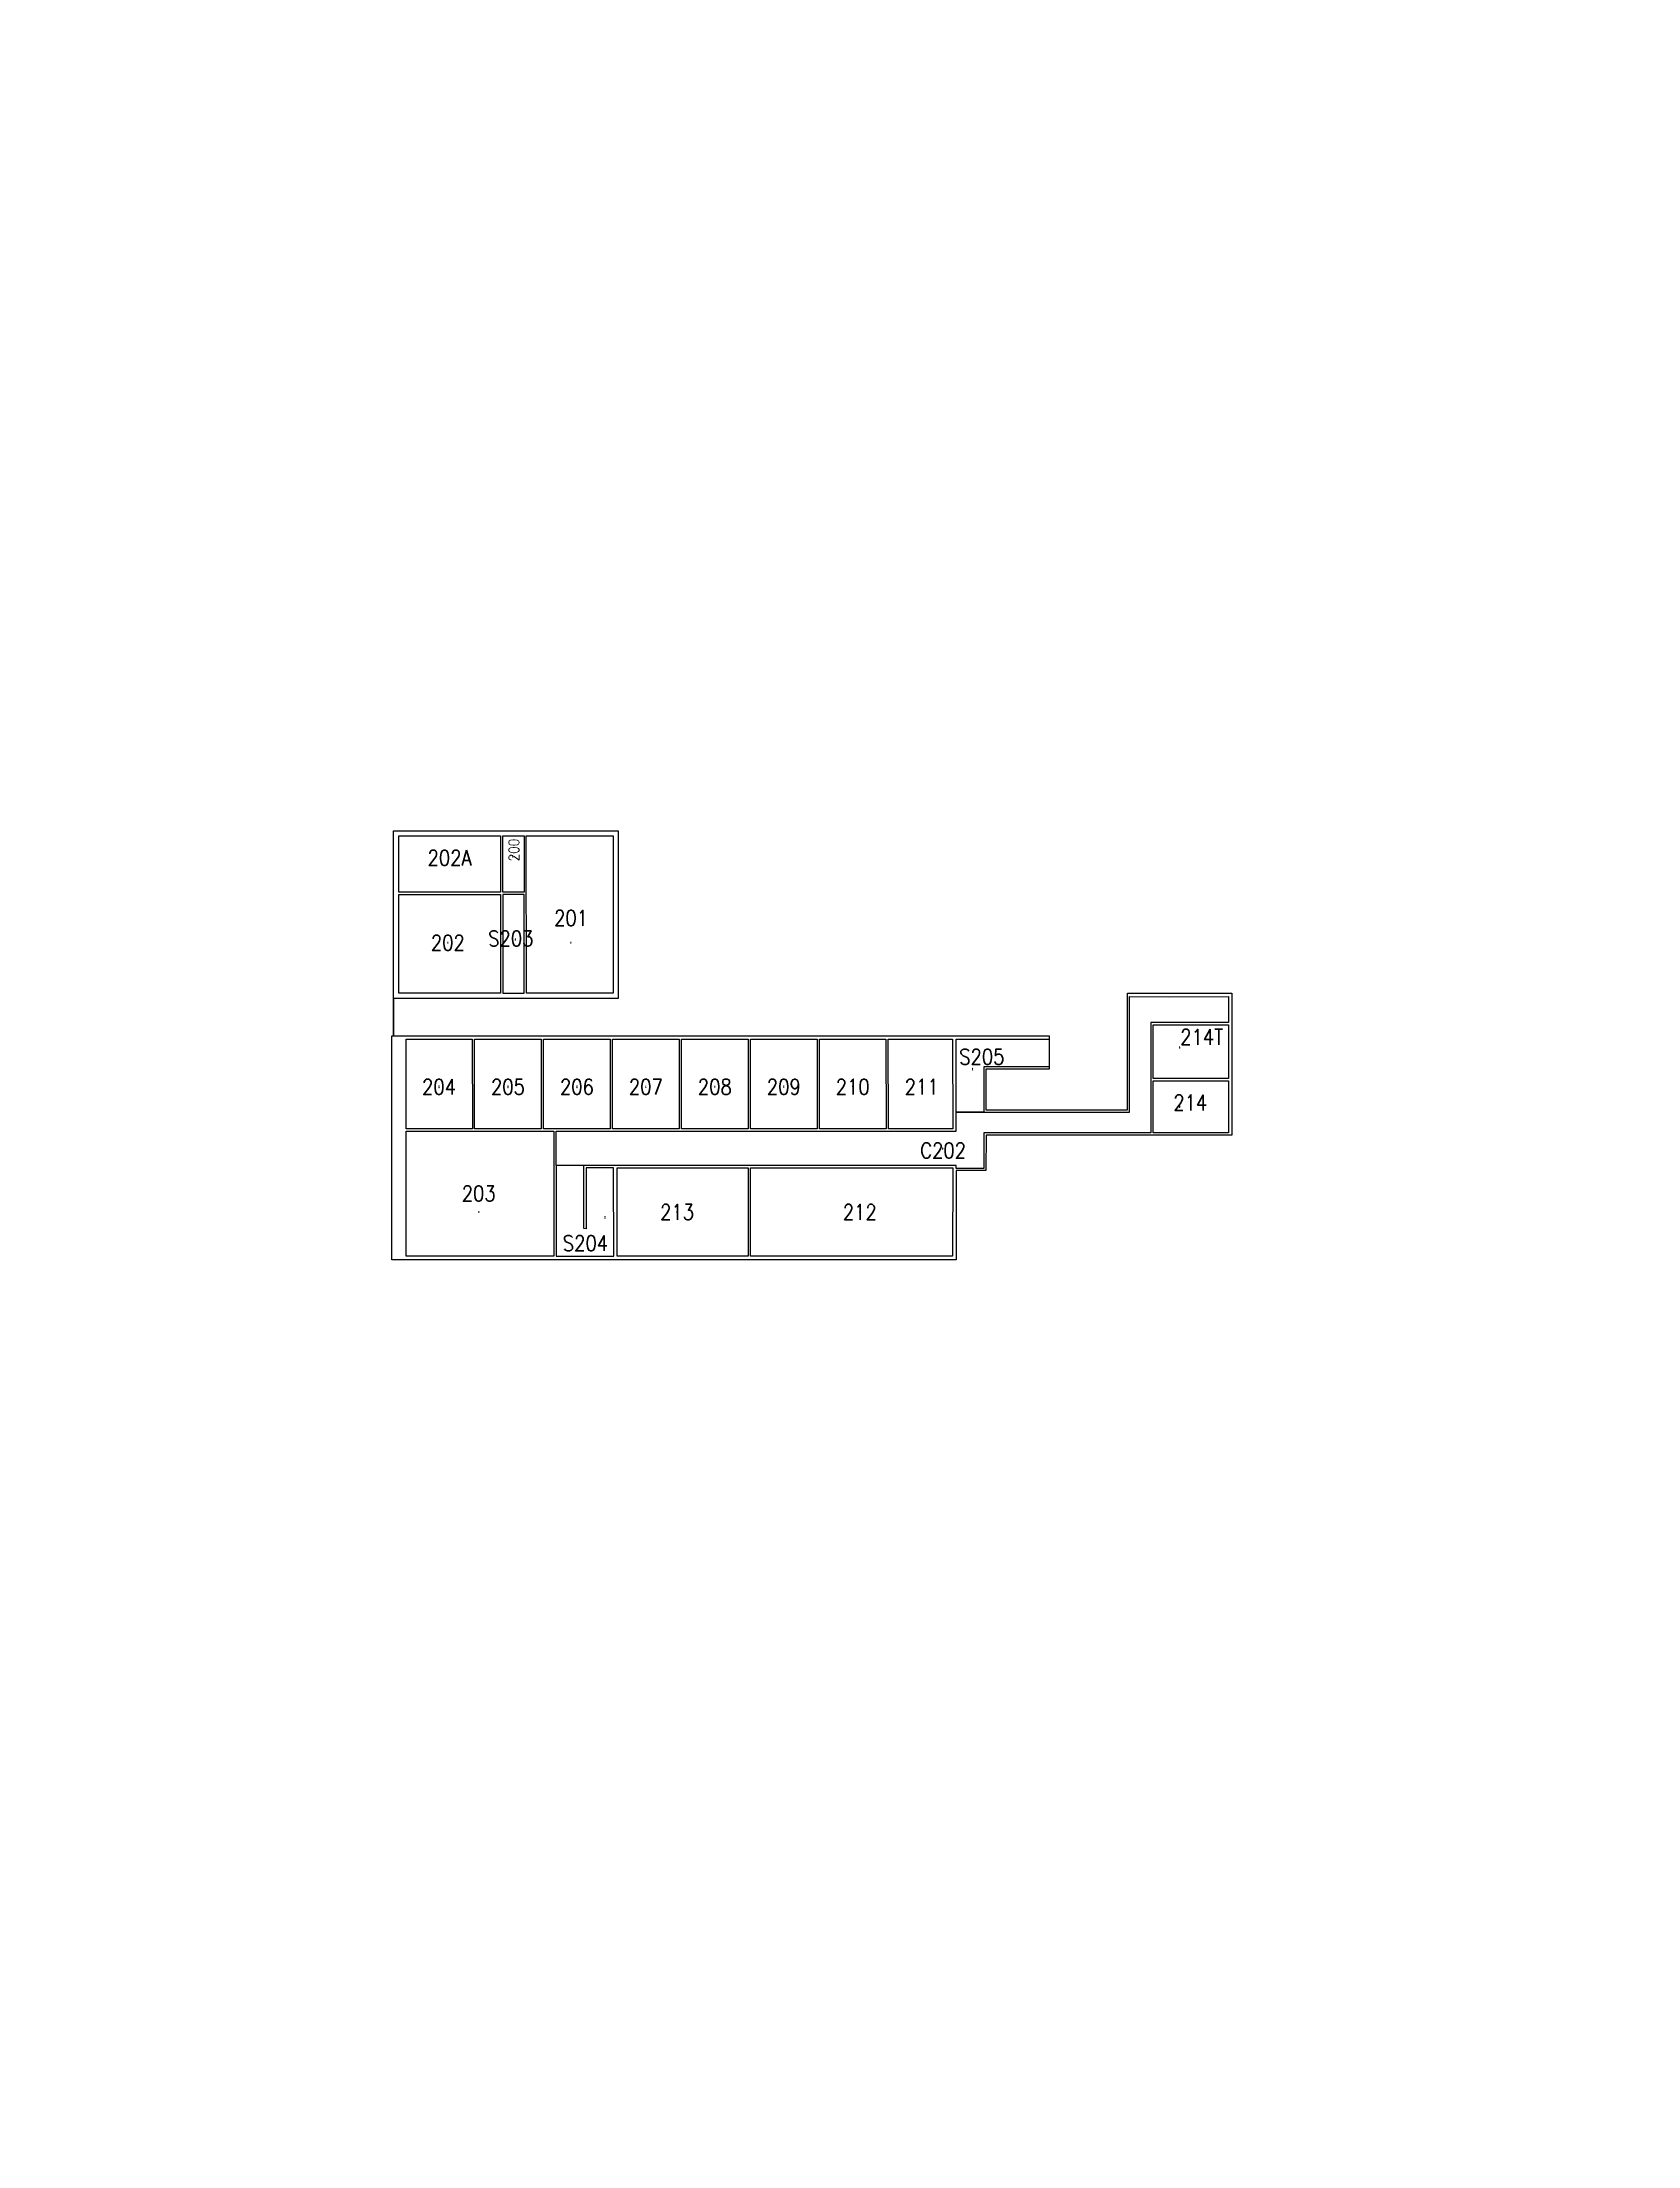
# Paper-space layout 'Layout1' of a CAD drawing. Header units: inches. Extents: x 0.4 to 8.1, y 0.4 to 10.5.
# The model-space entities are those that its viewports show. They can reach past a viewport. Long polylines and large blocks are cut down to what shows.
import ezdxf
from ezdxf.enums import TextEntityAlignment as Align

# ---------------------------------------------------------------- set-up
doc = ezdxf.new("R2010")
doc.units = ezdxf.units.IN
doc.header["$LTSCALE"] = 10
doc.header["$MEASUREMENT"] = 0
doc.layers.get('0').update_dxf_attribs({"linetype": 'CONTINUOUS'})
for name, color, linetype in [('A-IDEN-SNUM', 4, 'CONTINUOUS'), ('A-IDEN-VNUM', 4, 'CONTINUOUS'), ('AREA-ASSIGN', 7, 'CONTINUOUS'), ('AREA-GROSS', 1, 'CONTINUOUS')]:
    doc.layers.add(name, color=color, linetype=linetype)
doc.layers.get('0').off()
doc.styles.add('ROOMSNUMBER', font='TXT.SHX', dxfattribs={"height": 0.03})
doc.styles.add('ROOMVNUMBER', font='simplex.shx', dxfattribs={"width": 0.85})

msp = doc.modelspace()

# ---------------------------------------------------------------- linework, layer by layer
at = {"layer": 'AREA-ASSIGN'}
for points in [[(69199188.2, 27696728), (69199253.3, 27696801.2), (69199385.6, 27696683.6), (69199320.5, 27696610.3)], [(69199071.2, 27696596.5), (69199185.5, 27696725), (69199317.8, 27696607.4), (69199203.5, 27696478.8)], [(69199237.1, 27696448.9), (69199419.2, 27696653.7), (69199532, 27696553.3), (69199350, 27696348.6)], [(69199323.4, 27696607.7), (69199388.6, 27696680.9), (69199416.2, 27696656.3), (69199351.1, 27696583.1)], [(69199206.5, 27696476.2), (69199234.1, 27696451.6), (69199348.4, 27696580.1), (69199320.8, 27696604.7)], [(69198924.1, 27696411.5), (69199027.8, 27696528), (69199113.7, 27696451.6), (69199010.1, 27696335)], [(69199013, 27696332.4), (69199116.7, 27696449), (69199203.4, 27696371.9), (69199099.7, 27696255.3)], [(69198776.6, 27696245.6), (69198921.5, 27696408.5), (69199113.5, 27696237.7), (69198968.6, 27696074.8)], [(69199102.7, 27696252.6), (69199206.4, 27696369.2), (69199293.1, 27696292.1), (69199189.4, 27696175.6)], [(69199192.4, 27696172.9), (69199296.1, 27696289.5), (69199382.7, 27696212.4), (69199279.1, 27696095.8)], [(69200069.9, 27695700.3), (69200146.3, 27695632.4), (69200116.4, 27695598.8), (69200015.5, 27695688.5), (69199887.9, 27695545), (69199670.5, 27695738.4), (69199629.3, 27695692), (69199593.4, 27695723.9), (69199596.7, 27695727.7), (69199076.6, 27696190.2), (69199116.5, 27696235), (69199636.6, 27695772.5), (69199658.5, 27695797.2), (69199884.2, 27695596.5), (69200017.8, 27695746.7)], [(69199282.1, 27696093.2), (69199385.7, 27696209.7), (69199472.4, 27696132.6), (69199368.7, 27696016.1)], [(69199076.6, 27696190.2), (69198971.6, 27696072.1), (69199046.4, 27696005.7), (69199148.7, 27696120.8), (69199112.8, 27696152.6), (69199042.4, 27696073.4), (69199039.4, 27696076.1), (69199112.5, 27696158.3)], [(69199050.8, 27696001.7), (69199153.2, 27696116.8), (69199323.6, 27695965.3), (69199221.2, 27695850.2)], [(69199371.7, 27696013.4), (69199475.4, 27696130), (69199562.1, 27696052.9), (69199458.4, 27695936.3)], [(69199461.4, 27695933.7), (69199565.1, 27696050.2), (69199651.7, 27695973.2), (69199548.1, 27695856.6)], [(69199224.2, 27695847.5), (69199326.5, 27695962.6), (69199589.6, 27695728.7), (69199487.2, 27695613.6)], [(69199551.1, 27695853.9), (69199654.7, 27695970.5), (69199738.4, 27695896.1), (69199634.8, 27695779.5)], [(69199658.5, 27695797.2), (69199742.9, 27695892.1), (69199864, 27695784.4), (69199832.1, 27695748.6), (69199746.9, 27695824.3), (69199694.4, 27695765.3)], [(69199953.7, 27695613), (69200015.8, 27695682.8), (69200113.7, 27695595.8), (69200051.6, 27695525.9)], [(69199890.9, 27695542.3), (69199951, 27695610), (69200048.9, 27695522.9), (69199988.8, 27695455.3)]]:
    msp.add_lwpolyline(points, close=True, dxfattribs=at)
at = {"layer": 'AREA-GROSS'}
msp.add_lwpolyline([(69199015.3, 27696547.1), (69199868, 27695788.9), (69199829.4, 27695745.6), (69199747.2, 27695818.7), (69199700, 27695765.6), (69199883.9, 27695602.1), (69200018.8, 27695753.8), (69200154.8, 27695632.9), (69199990.6, 27695448.3), (69199670.8, 27695732.7), (69199629.6, 27695686.4), (69199590.7, 27695721), (69199487.7, 27695605.1), (69198753.9, 27696257.7), (69199013.1, 27696549.1), (69199015.3, 27696547.1), (69199058.5, 27696595.7), (69199252.6, 27696813.9), (69199544.7, 27696554.1), (69199350.7, 27696335.9), (69199058.5, 27696595.7)], close=True, dxfattribs=at)

# ---------------------------------------------------------------- texts
at = {"layer": 'A-IDEN-SNUM', "style": 'ROOMSNUMBER'}
for s, p in [('00400202A0', (69199293.6, 27696718.1)), ('0040020000', (69199377.7, 27696642.6)), ('0040020200', (69199193.4, 27696605.4)), ('0040S20300', (69199285.1, 27696531.8)), ('0040020100', (69199353.3, 27696463.2)), ('0040020400', (69199015.2, 27696428.1)), ('0040020500', (69199104.9, 27696348.4)), ('0040020600', (69199194.6, 27696268.6)), ('0040020300', (69198922.1, 27696219)), ('0040020700', (69199284.2, 27696188.9)), ('0040020800', (69199373.9, 27696109.2)), ('0040S20400', (69199079.8, 27696066.2)), ('0040020900', (69199463.6, 27696029.4)), ('0040021300', (69199179.9, 27695989.8)), ('0040021000', (69199553.3, 27695949.7)), ('0040021100', (69199642.9, 27695869.9)), ('0040S20500', (69199729.6, 27695834)), ('0040021200', (69199417.5, 27695778.5)), ('0040C20200', (69199598.9, 27695765.1)), ('00400214T0', (69200024.1, 27695622.9)), ('0040021400', (69199955.4, 27695545.6))]:
    msp.add_text(s, height=0.36, rotation=48.3538, dxfattribs=at).set_placement(p, align=Align.MIDDLE)
at = {"layer": 'A-IDEN-VNUM', "style": 'ROOMVNUMBER', "width": 0.85}
for s, height, rotation, p in [('202A', 27, 318.3538, (69199294, 27696713.8)), ('200', 18, 48.3538, (69199386.6, 27696649.7)), ('202', 27, 318.3538, (69199193.4, 27696605.4)), ('S203', 27, 318.3538, (69199280.2, 27696538.1)), ('201', 27, 318.3538, (69199382.3, 27696495.1)), ('204', 27, 318.3538, (69199015.2, 27696428.1)), ('205', 27, 318.3538, (69199104.9, 27696348.4)), ('206', 27, 318.3538, (69199194.6, 27696268.6)), ('203', 27, 318.3538, (69198943.5, 27696243.5)), ('207', 27, 318.3538, (69199284.2, 27696188.9)), ('208', 27, 318.3538, (69199373.9, 27696109.2)), ('S204', 27, 318.3538, (69199024.7, 27696055.3)), ('209', 27, 318.3538, (69199463.6, 27696029.4)), ('213', 27, 318.3538, (69199179.9, 27695989.8)), ('210', 27, 318.3538, (69199553.3, 27695949.7)), ('211', 27, 318.3538, (69199642.9, 27695869.9)), ('S205', 27, 318.3538, (69199756, 27695839.4)), ('212', 27, 318.3538, (69199417.5, 27695778.5)), ('C202', 27, 318.3538, (69199597.2, 27695762.3)), ('214T', 27, 318.3538, (69200064.9, 27695610.9)), ('214', 27, 318.3538, (69199974.1, 27695538.7))]:
    msp.add_text(s, height=height, rotation=rotation, dxfattribs=at).set_placement(p, align=Align.MIDDLE_CENTER)

psp = doc.layouts.get("Layout1")

# ---------------------------------------------------------------- viewports
at = {"layer": '0', "view_target_point": (1190.749, 655.391), "view_twist_angle": 41.64619492525}
psp.add_viewport(center=(4.254, 5.443), size=(7.715, 10.177), view_center_point=(33304999.213, 66679956.256), view_height=3663.7134, dxfattribs=at)

doc.saveas('drawing.dxf')
